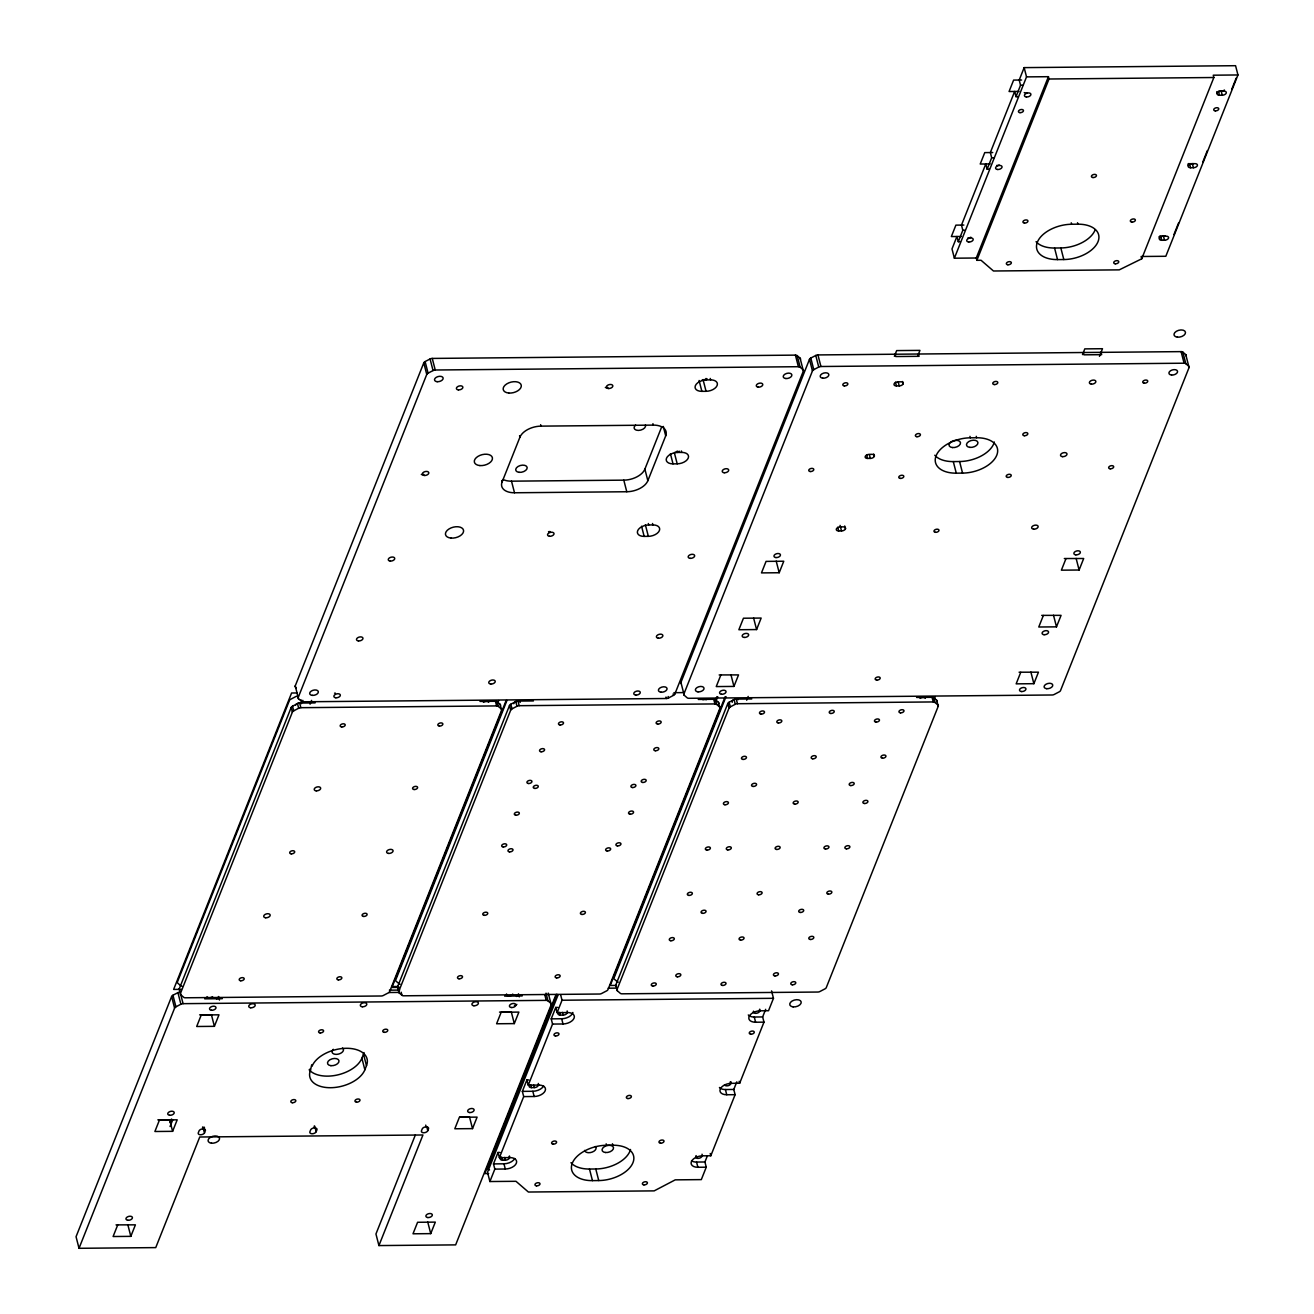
<?xml version="1.0" encoding="UTF-8"?>
<svg xmlns="http://www.w3.org/2000/svg" width="1314" height="1314" viewBox="0 0 1314 1314"><rect width="100%" height="100%" fill="white"/><g stroke="black" fill="none" stroke-linecap="round" stroke-linejoin="round"><path stroke-width="1.5" d="M180.1 992.086A2.94 1.708 -14.4 0 0 177.916 992.628L172.955 995.24A2.94 1.708 -14.4 0 0 171.625 996.521L76.048 1236.72L79.021 1248.3L155.742 1247.61L199.744 1137.004L422.944 1134.984L378.925 1245.573L455.646 1244.884L551.223 1004.684A2.94 1.708 -14.4 0 0 550.927 1003.42L548.004 1000.89A2.94 1.708 -14.4 0 0 546.23 1000.365L183.073 1003.666A2.94 1.708 -14.4 0 0 180.889 1004.225L175.928 1006.82A2.94 1.708 -14.4 0 0 174.598 1008.117L79.021 1248.3M295.239 685.892L423.781 362.861A2.94 1.708 -14.4 0 1 425.112 361.58L430.072 358.968A2.94 1.708 -14.4 0 1 432.257 358.426L795.413 355.125A2.94 1.708 -14.4 0 1 797.171 355.634L800.095 358.164L803.38 371.024L674.838 694.055A2.94 1.708 -14.4 0 1 673.507 695.352L668.547 697.948A2.94 1.708 -14.4 0 1 666.362 698.506L303.206 701.791A2.94 1.708 -14.4 0 1 301.448 701.282L298.508 698.752L295.239 685.892A2.94 1.708 -14.4 0 0 295.535 687.173L296.274 687.797M179.542 990.099A2.94 1.708 -14.4 0 1 179.246 988.834L291.182 707.49A2.94 1.708 -14.4 0 1 292.513 706.209L297.49 703.598A2.94 1.708 -14.4 0 1 299.674 703.056L315.13 702.908M292.381 712.122L180.429 993.466A2.94 1.708 -14.4 0 0 180.741 994.731L183.664 997.26A2.94 1.708 -14.4 0 0 185.422 997.786L381.191 995.996A2.94 1.708 -14.4 0 0 383.376 995.454L388.336 992.858A2.94 1.708 -14.4 0 0 389.667 991.561L501.619 710.233A2.94 1.708 -14.4 0 0 501.307 708.952L498.384 706.423A2.94 1.708 -14.4 0 0 496.626 705.914L300.857 707.688A2.94 1.708 -14.4 0 0 298.672 708.246L293.712 710.841A2.94 1.708 -14.4 0 0 292.381 712.122L291.182 707.49M803.38 371.024A2.94 1.708 -14.4 0 0 803.068 369.76L800.144 367.23A2.94 1.708 -14.4 0 0 798.386 366.705L435.23 370.006A2.94 1.708 -14.4 0 0 433.045 370.564L428.085 373.16A2.94 1.708 -14.4 0 0 426.754 374.441L298.212 697.488A2.94 1.708 -14.4 0 0 298.508 698.752M310.071 704.189L311.582 700.395M117.685 1225.009L113.103 1236.523L130.825 1236.359L135.408 1224.845L116.043 1224.878M170.163 1122.468L171.526 1119.002M170.064 1126.525L172.824 1119.594M172.61 1131.338L177.193 1119.824L159.47 1119.988L154.888 1131.502L172.61 1131.338L169.637 1119.758L157.828 1119.856M214.396 1026.333L218.978 1014.819L201.272 1014.983L196.689 1026.497L214.396 1026.333L211.423 1014.736L199.613 1014.851M205.312 1130.894A3.318 1.922 -14.4 0 0 202.98 1128.874A3.318 1.922 -14.4 0 0 199.038 1130.943L198.315 1132.767A3.318 1.922 -14.4 0 0 200.648 1134.77A3.318 1.922 -14.4 0 0 204.59 1132.701L204.36 1127.182M663.291 426.426L665.705 435.837L647.851 480.71A17.657 10.282 -14.4 0 1 626.778 491.748L514.497 492.766A17.657 10.282 -14.4 0 1 502.079 482.041L519.933 437.168L519.556 435.722M364.027 1052.547A28.694 16.704 -14.4 0 1 363.502 1054.124L366.475 1065.72L364.865 1069.793A28.694 16.704 -14.4 0 1 330.619 1087.713A28.694 16.704 -14.4 0 1 310.465 1070.286L311.714 1064.767M314.572 1127.872A3.318 1.922 -14.4 0 0 310.63 1129.941L309.907 1131.748A3.318 1.922 -14.4 0 0 312.239 1133.752A3.318 1.922 -14.4 0 0 316.181 1131.699L316.904 1129.876A3.318 1.922 -14.4 0 0 314.572 1127.872L314.128 1126.131M497.168 704.386L498.679 700.592M309.135 1069.793A28.694 16.704 -14.4 0 0 337.156 1075.033A28.694 16.704 -14.4 0 0 361.892 1058.213L363.502 1054.124M506.12 700.526L391.933 987.455L399.604 987.389M506.958 700.461L395.76 979.899A2.94 1.708 -14.4 0 0 396.072 981.164L398.996 983.693A2.94 1.708 -14.4 0 0 400.097 984.17M397.846 988.128A2.94 1.708 -14.4 0 1 397.551 986.847L509.487 705.519A2.94 1.708 -14.4 0 1 510.817 704.222L515.794 701.627A2.94 1.708 -14.4 0 1 517.979 701.068L533.435 700.937M510.686 710.151L398.733 991.479A2.94 1.708 -14.4 0 0 399.045 992.76L401.969 995.289A2.94 1.708 -14.4 0 0 403.727 995.798L599.496 994.025A2.94 1.708 -14.4 0 0 601.681 993.466L606.641 990.871A2.94 1.708 -14.4 0 0 607.971 989.573L719.924 708.246A2.94 1.708 -14.4 0 0 719.612 706.965L716.688 704.435A2.94 1.708 -14.4 0 0 714.931 703.926L519.161 705.7A2.94 1.708 -14.4 0 0 516.977 706.259L512.017 708.854A2.94 1.708 -14.4 0 0 510.686 710.151L509.487 705.519M647.851 480.71L644.878 469.131L661.615 427.066M415.405 1134.836L375.952 1233.994L378.925 1245.573M426.179 1126.854A3.318 1.922 -14.4 0 0 422.221 1128.923L421.498 1130.73A3.318 1.922 -14.4 0 0 423.831 1132.75A3.318 1.922 -14.4 0 0 427.773 1130.681L428.495 1128.857A3.318 1.922 -14.4 0 0 426.179 1126.854L425.72 1125.112M430.729 1233.632L435.312 1222.119L417.589 1222.283L413.007 1233.797L430.729 1233.632L427.756 1222.053M472.514 1128.627L477.097 1117.114L459.391 1117.261L454.808 1128.775L472.514 1128.627L469.541 1117.031L459.703 1117.13M514.3 1023.606L518.882 1012.092L501.176 1012.256L496.593 1023.77L514.3 1023.606L511.327 1012.026L499.517 1012.125M556.019 994.55L484.767 1173.583L488.677 1173.55M556.84 994.238L487.642 1168.13A2.94 1.708 -14.4 0 0 489.498 1169.92M680.931 682.393L809.473 359.363A2.94 1.708 -14.4 0 1 810.804 358.065L815.764 355.47A2.94 1.708 -14.4 0 1 817.949 354.928L1181.105 351.626A2.94 1.708 -14.4 0 1 1182.863 352.136L1185.786 354.665L1189.071 367.526L1060.529 690.556A2.94 1.708 -14.4 0 1 1059.199 691.854L1054.239 694.449A2.94 1.708 -14.4 0 1 1052.054 694.991L688.897 698.292A2.94 1.708 -14.4 0 1 687.14 697.783L684.216 695.254L680.931 682.393A2.94 1.708 -14.4 0 0 681.227 683.674M558.154 994.731L487.51 1172.269L489.892 1181.532L515.975 1181.302L528.392 1192.028L654.175 1190.878L675.232 1179.857L701.315 1179.611L706.259 1167.193L704.928 1161.987L707.195 1156.271M489.892 1181.532L494.836 1169.115L493.489 1163.908L498.039 1152.477L499.993 1152.46M494.836 1169.115L505.299 1169.017A9.264 5.387 -14.4 0 0 516.353 1163.235A9.264 5.387 -14.4 0 0 509.832 1157.601L499.386 1157.7L523.695 1096.599L522.348 1091.376L526.898 1079.96L528.852 1079.944M523.695 1096.599L534.157 1096.5A9.264 5.387 -14.4 0 0 545.211 1090.702A9.264 5.387 -14.4 0 0 538.691 1085.068L528.244 1085.167L552.553 1024.066L551.207 1018.859L555.756 1007.427L557.711 1007.411M552.553 1024.066L563.016 1023.967A9.264 5.387 -14.4 0 0 574.07 1018.186A9.264 5.387 -14.4 0 0 567.549 1012.552L557.087 1012.651L562.031 1000.233L560.602 994.665M1189.071 367.526A2.94 1.708 -14.4 0 0 1188.759 366.245L1185.836 363.715A2.94 1.708 -14.4 0 0 1184.078 363.206L820.922 366.507A2.94 1.708 -14.4 0 0 818.737 367.049L813.777 369.661A2.94 1.708 -14.4 0 0 812.446 370.942L683.904 693.973A2.94 1.708 -14.4 0 0 684.216 695.254M720.828 675.067L716.245 686.581L733.951 686.417L738.534 674.903L719.169 674.936M715.44 700.461L716.951 696.666M716.229 700.51L717.74 696.699M725.18 696.634L610.238 985.467L616.003 985.418M726.018 696.584L614.065 977.912A2.94 1.708 -14.4 0 0 614.377 979.193L617.301 981.706A2.94 1.708 -14.4 0 0 618.286 982.149M756.585 629.57L761.151 618.056L743.445 618.221L738.862 629.735L756.585 629.57L753.595 617.991M779.202 572.74L783.768 561.226L766.062 561.39L761.479 572.904L779.202 572.74L776.213 561.144M616.151 986.141A2.94 1.708 -14.4 0 1 615.855 984.859L727.792 703.532A2.94 1.708 -14.4 0 1 729.122 702.234L734.099 699.639A2.94 1.708 -14.4 0 1 736.267 699.097L751.739 698.949M728.991 708.164L617.038 989.491A2.94 1.708 -14.4 0 0 617.35 990.772L620.274 993.302A2.94 1.708 -14.4 0 0 622.031 993.811L817.801 992.037A2.94 1.708 -14.4 0 0 819.985 991.479L824.946 988.884A2.94 1.708 -14.4 0 0 826.276 987.602L938.229 706.259A2.94 1.708 -14.4 0 0 937.917 704.994L934.993 702.464A2.94 1.708 -14.4 0 0 933.236 701.939L737.466 703.729A2.94 1.708 -14.4 0 0 735.282 704.271L730.321 706.866A2.94 1.708 -14.4 0 0 728.991 708.164L727.792 703.532M746.681 700.231L748.192 696.42M894.374 356.308L896.657 350.592L919.948 350.378L917.665 356.094M976.269 258.004L954.375 258.201L1026.53 76.885L1048.424 76.688L976.269 258.004L976.877 260.32L981.049 260.271L993.466 270.996L1119.249 269.863L1141.718 258.809L1141.11 256.493L1165.814 256.279L1237.952 74.964L1235.571 65.7L1024.148 67.622L1019.204 80.039L1020.535 85.246L1016.001 96.678L1018.087 96.661M960.37 241.694L958.284 241.727L962.817 230.295L961.487 225.088L985.796 163.987L987.143 169.194L989.228 169.178M987.143 169.194L991.676 157.779L990.345 152.555L1014.654 91.454L1016.001 96.678M976.877 260.32L1049.015 79.004L1048.424 76.688M706.259 1167.193L697.898 1167.275A9.264 5.387 -14.4 0 1 691.378 1161.642A9.264 5.387 -14.4 0 1 702.432 1155.844L710.808 1155.778L735.117 1094.677L733.787 1089.454L736.809 1081.849M735.117 1094.677L726.757 1094.743A9.264 5.387 -14.4 0 1 720.236 1089.109A9.264 5.387 -14.4 0 1 731.29 1083.327L739.667 1083.245L763.976 1022.144L762.646 1016.937L765.668 1009.316M771.564 990.887L773.47 998.312L768.526 1010.729L760.149 1010.811A9.264 5.387 -14.4 0 0 749.095 1016.593A9.264 5.387 -14.4 0 0 755.616 1022.226L763.976 1022.144M933.778 700.428L935.289 696.617M1082.506 354.599L1084.789 348.883L1102.495 348.719L1099.457 356.34M1141.718 258.809L1213.857 77.51L1213.265 75.194L1237.952 74.964M1173.944 234.533L1178.494 223.117M1202.803 162.016L1207.352 150.584M1231.661 89.483L1236.211 78.068M1020.732 672.341L1016.149 683.855L1033.872 683.691L1038.454 672.177L1019.073 672.21M1043.349 615.494L1038.766 627.008L1056.489 626.844L1061.071 615.346L1041.706 615.379M1065.966 558.664L1061.384 570.177L1079.106 570.013L1083.689 558.499L1064.324 558.532M1049.015 79.004L1213.857 77.51M1021.586 80.023L1013.62 80.088L1009.07 91.52L1019.04 91.422M1020.535 85.246L1022.637 85.229M1219.458 95.232L1222.25 95.216A3.318 1.922 -14.4 0 0 1226.208 93.146A3.318 1.922 -14.4 0 0 1223.876 91.126L1218.423 91.175L1219.458 95.232A3.318 1.922 -14.4 0 1 1217.142 93.228L1216.748 91.701M992.727 152.539L984.761 152.605L980.211 164.036L990.181 163.938M991.676 157.779L993.778 157.762M1188.464 163.577A3.318 1.922 -14.4 0 0 1189.564 163.708L1195.017 163.659A3.318 1.922 -14.4 0 1 1197.35 165.663A3.318 1.922 -14.4 0 1 1193.391 167.732L1190.599 167.749A3.318 1.922 -14.4 0 1 1188.283 165.745L1187.889 164.217M963.868 225.055L955.902 225.137L951.352 236.553L961.322 236.471M1071.616 224.251L1077.891 224.185A28.694 16.704 -14.4 0 1 1098.044 241.612A28.694 16.704 -14.4 0 1 1063.814 259.548L1057.54 259.597A28.694 16.704 -14.4 0 1 1037.37 242.17A28.694 16.704 -14.4 0 1 1071.616 224.251L1071.239 222.805M962.817 230.295L964.919 230.278M1159.605 236.093A3.318 1.922 -14.4 0 0 1160.705 236.224L1166.159 236.175A3.318 1.922 -14.4 0 1 1168.491 238.179A3.318 1.922 -14.4 0 1 1164.533 240.248L1161.74 240.281A3.318 1.922 -14.4 0 1 1159.424 238.261L1159.03 236.75M1036.056 241.677A28.694 16.704 -14.4 0 0 1054.567 248.018L1060.841 247.952A28.694 16.704 -14.4 0 0 1095.071 230.032M702.3 379.73L703.089 379.713A9.264 5.387 -14.4 0 0 707.375 379.04M706.423 379.927L710.611 379.877A9.264 5.387 -14.4 0 1 717.116 385.511A9.264 5.387 -14.4 0 1 706.061 391.309L701.873 391.342A9.264 5.387 -14.4 0 1 695.352 385.708A9.264 5.387 -14.4 0 1 706.423 379.927L706.045 378.465M903.178 383.819A3.318 1.922 -14.4 0 0 900.846 381.816L898.053 381.832A3.318 1.922 -14.4 0 0 894.111 383.902A3.318 1.922 -14.4 0 0 896.427 385.922L899.219 385.889A3.318 1.922 -14.4 0 0 903.178 383.819L902.57 381.503M519.933 437.168A17.657 10.282 -14.4 0 1 541.007 426.13L653.288 425.112A17.657 10.282 -14.4 0 1 665.705 435.837M970.34 437.808L976.614 437.759A28.694 16.704 -14.4 0 1 996.784 455.186A28.694 16.704 -14.4 0 1 962.554 473.106L956.28 473.171A28.694 16.704 -14.4 0 1 936.11 455.744A28.694 16.704 -14.4 0 1 970.34 437.808L969.962 436.363M677.564 452.443L681.752 452.41A9.264 5.387 -14.4 0 1 688.257 458.044A9.264 5.387 -14.4 0 1 677.203 463.826L673.014 463.858A9.264 5.387 -14.4 0 1 666.494 458.241A9.264 5.387 -14.4 0 1 677.564 452.443L677.186 450.998M874.319 456.352A3.318 1.922 -14.4 0 0 871.987 454.332L869.195 454.365A3.318 1.922 -14.4 0 0 865.253 456.434A3.318 1.922 -14.4 0 0 867.569 458.438L870.361 458.422A3.318 1.922 -14.4 0 0 874.319 456.352L873.711 454.036M934.78 455.235A28.694 16.704 -14.4 0 0 953.291 461.592L959.581 461.526A28.694 16.704 -14.4 0 0 994.337 442.013M503.065 479.495A17.657 10.282 -14.4 0 0 511.507 481.17L623.805 480.152A17.657 10.282 -14.4 0 0 644.878 469.131M648.705 524.959L652.894 524.927A9.264 5.387 -14.4 0 1 659.398 530.56A9.264 5.387 -14.4 0 1 648.344 536.342L644.156 536.391A9.264 5.387 -14.4 0 1 637.651 530.757A9.264 5.387 -14.4 0 1 648.705 524.959L648.328 523.514M845.46 528.869A3.318 1.922 -14.4 0 0 843.128 526.865L840.336 526.881A3.318 1.922 -14.4 0 0 836.394 528.951A3.318 1.922 -14.4 0 0 838.71 530.955L841.502 530.938A3.318 1.922 -14.4 0 0 845.46 528.869L844.705 525.978M297.342 692.954L291.593 693.004L173.629 989.426L181.299 989.36M674.098 692.692L684.282 692.593M479.971 701.413L495.427 701.282A2.94 1.708 -14.4 0 1 497.201 701.791L500.125 704.32L501.619 710.233M698.276 699.442L713.732 699.294A2.94 1.708 -14.4 0 1 715.506 699.804L718.429 702.333L719.924 708.246M916.581 697.455L932.037 697.307A2.94 1.708 -14.4 0 1 933.811 697.833L936.734 700.346L938.229 706.259M391.851 986.551L397.994 986.486M389.387 990.181L399.637 990.083M608.168 988.194L616.874 988.112M388.944 992.513L399.193 992.415M204.721 998.837L222.296 998.673M504.625 996.111L522.2 995.946M562.031 1000.233L773.47 998.312M558.532 1012.355A3.318 1.922 -14.4 0 0 560.339 1015.114L563.131 1015.098A3.318 1.922 -14.4 0 0 567.188 1012.47M551.207 1018.859L561.669 1018.761A9.264 5.387 -14.4 0 0 572.904 1012.453M748.29 1014.966A9.264 5.387 -14.4 0 0 754.269 1017.02L762.646 1016.937M529.887 1084.691A3.318 1.922 -14.4 0 0 531.48 1087.631L534.272 1087.614A3.318 1.922 -14.4 0 0 538.297 1084.789M522.348 1091.376L532.811 1091.277A9.264 5.387 -14.4 0 0 543.635 1086.005M719.431 1087.483A9.264 5.387 -14.4 0 0 725.41 1089.536L733.787 1089.454M606.526 1145.266L612.8 1145.217A28.694 16.704 -14.4 0 1 632.97 1162.644A28.694 16.704 -14.4 0 1 598.741 1180.563L592.466 1180.629A28.694 16.704 -14.4 0 1 572.296 1163.186A28.694 16.704 -14.4 0 1 606.526 1145.266L606.148 1143.821M501.258 1157.026A3.318 1.922 -14.4 0 0 500.289 1159.112A3.318 1.922 -14.4 0 0 502.621 1160.163L505.414 1160.131A3.318 1.922 -14.4 0 0 508.6 1159.047A3.318 1.922 -14.4 0 0 509.306 1156.961M493.489 1163.908L503.952 1163.81A9.264 5.387 -14.4 0 0 514.776 1158.521M691.525 1160.837A9.264 5.387 -14.4 0 0 696.551 1162.052L704.928 1161.987M570.966 1162.693A28.694 16.704 -14.4 0 0 589.477 1169.033L595.768 1168.984A28.694 16.704 -14.4 0 0 630.523 1149.471M1222.25 95.216L1221.215 91.159A3.318 1.922 -14.4 0 0 1224.434 90.025M1193.391 167.732L1192.356 163.675A3.318 1.922 -14.4 0 0 1193.243 163.593M1189.564 163.708L1190.599 167.749M1164.533 240.248L1163.498 236.192A3.318 1.922 -14.4 0 0 1165.337 235.847M1160.705 236.224L1161.74 240.281M1182.863 352.136L1185.836 363.715M1181.105 351.626L1184.078 363.206M1077.513 222.739L1077.891 224.185M1101.05 352.349L1101.658 354.665L1083.935 354.829L1083.344 352.513M1024.148 67.622L1026.53 76.885M1060.841 247.952L1063.814 259.548M1054.567 248.018L1057.54 259.597M1076.133 558.417L1079.106 570.013M958.284 241.727L956.937 236.504L951.993 248.921L954.375 258.201M1053.516 615.264L1056.489 626.844M976.253 436.314L976.614 437.759M1030.899 672.111L1033.872 683.691M959.581 461.526L962.554 473.106M953.291 461.592L956.28 473.171M918.502 354.008L919.094 356.324L895.803 356.537L895.212 354.222M898.267 382.177L899.219 385.889M895.475 382.21L896.427 385.922M933.811 697.833L934.993 702.464M932.037 697.307L933.236 701.939M869.408 454.71L870.361 458.422M866.616 454.726L867.569 458.438M817.949 354.928L820.922 366.507M815.764 355.47L818.737 367.049M810.804 358.065L813.777 369.661M809.473 359.363L812.446 370.942M797.171 355.634L800.144 367.23M840.073 525.37L841.502 530.938M795.413 355.125L798.386 366.705M837.757 527.259L838.71 530.955M710.233 378.432L710.611 379.877M703.089 379.713L706.061 391.309M699.081 380.485L701.873 391.342M681.375 450.965L681.752 452.41M674.411 452.969L677.203 463.826M730.978 674.821L733.951 686.417M736.267 699.097L737.466 703.729M734.099 699.639L735.282 704.271M670.419 453.724L673.014 463.858M729.122 702.234L730.321 706.866M652.927 423.666L653.288 425.112M715.506 699.804L716.688 704.435M713.732 699.294L714.931 703.926M652.516 523.481L652.894 524.927M645.371 524.762L648.344 536.342M641.561 526.257L644.156 536.391M623.805 480.152L626.778 491.748M759.738 1009.168L760.149 1010.811M674.46 692.609L674.838 694.055M673.129 693.907L673.507 695.352M754.269 1017.02L755.616 1022.226M668.169 696.502L668.547 697.948M665.984 697.044L666.362 698.506M739.158 1081.291L739.667 1083.245M730.88 1081.701L731.29 1083.327M725.41 1089.536L726.757 1094.743M540.629 424.685L541.007 426.13M710.217 1153.495L710.808 1155.778M702.021 1154.218L702.432 1155.844M696.551 1162.052L697.898 1167.275M511.507 481.17L514.497 492.766M501.702 480.596L502.079 482.041M615.855 984.859L617.35 990.772M432.257 358.426L435.23 370.006M430.072 358.968L433.045 370.564M517.979 701.068L519.161 705.7M515.794 701.627L516.977 706.259M425.112 361.58L428.085 373.16M423.781 362.861L426.754 374.441M510.817 704.222L512.017 708.854M612.439 1143.755L612.8 1145.217M497.201 701.791L498.384 706.423M495.427 701.282L496.626 705.914M567.139 1010.926L567.549 1012.552M562.441 1012.388L563.131 1015.098M561.669 1018.761L563.016 1023.967M559.649 1012.404L560.339 1015.114M555.756 1007.427L557.087 1012.651M595.768 1168.984L598.741 1180.563M548.25 993.105L551.223 1004.684M546.016 993.154L548.004 1000.89M544.752 994.583L546.23 1000.365M589.477 1169.033L592.466 1180.629M519.276 996.883L518.488 993.844A9.264 5.387 -14.4 0 1 516.468 996.472M538.28 1083.442L538.691 1085.068M533.583 1084.904L534.272 1087.614M532.811 1091.277L534.157 1096.5M530.79 1084.937L531.48 1087.631M526.898 1079.96L528.244 1085.167M509.421 1155.975L509.832 1157.601M509.109 1157.059L509.372 1158.061M504.724 1157.437L505.414 1160.131M503.952 1163.81L505.299 1169.017M501.932 1157.453L502.621 1160.163M498.039 1152.477L499.386 1157.7M401.164 992.185L401.969 995.289M397.551 986.847L399.045 992.76M426.82 1126.969L427.773 1130.681M302.828 700.346L303.206 701.791M301.07 699.836L301.448 701.282M299.674 703.056L300.857 707.688M297.49 703.598L298.672 708.246M292.513 706.209L293.712 710.841M361.892 1058.213L364.865 1069.793M310.088 1068.84L310.465 1070.286M314.752 1126.131L316.181 1131.699M219.471 1000.036L218.6 996.538A9.264 5.387 -14.4 0 1 216.564 999.198M179.246 988.834L183.073 1003.666M177.916 992.628L180.889 1004.225M172.955 995.24L175.928 1006.82M171.625 996.521L174.598 1008.117M203.161 1127.149L204.59 1132.701M202.537 1127.149L202.98 1128.874M127.852 1224.779L130.825 1236.359M516.878 1004.405A9.264 5.387 -14.4 0 1 514.398 1005.604M312.075 1066.212A28.694 16.704 -14.4 0 1 346.321 1048.293A28.694 16.704 -14.4 0 1 366.475 1065.72M936.734 700.346A2.94 1.708 -14.4 0 1 937.03 701.627M718.429 702.333A2.94 1.708 -14.4 0 1 718.725 703.614M500.125 704.32A2.94 1.708 -14.4 0 1 500.42 705.602M1185.786 354.665A2.94 1.708 -14.4 0 1 1186.099 355.93M800.095 358.164A2.94 1.708 -14.4 0 1 800.407 359.445M679.404 451.26A9.264 5.387 -14.4 0 1 675.018 452.213M550.008 531.513A3.318 1.922 -14.4 0 1 548.513 531.661M607.774 387.466A9.264 5.387 -14.4 0 1 605.343 387.548M423.749 474.42A9.264 5.387 -14.4 0 1 421.334 474.518M335.399 693.151A3.318 1.922 -14.4 0 1 334.561 693.135M342.494 1047.981A5.88 3.433 -14.4 0 1 341.459 1052.81A5.88 3.433 -14.4 0 1 333.707 1053.91A5.88 3.433 -14.4 0 1 333.28 1049.295M595.308 1146.498A5.88 3.433 -14.4 0 1 592.154 1152.115A5.88 3.433 -14.4 0 1 584.615 1150.407M645.42 425.013A5.88 3.433 -14.4 0 1 638.39 430.417A5.88 3.433 -14.4 0 1 635.631 425.095M212.572 996.653A3.318 1.922 -14.4 0 1 209.353 997.786A3.318 1.922 -14.4 0 1 207.004 996.702M181.923 986.157A2.94 1.708 -14.4 0 1 180.691 985.681L177.768 983.151A2.94 1.708 -14.4 0 1 177.456 981.87L289.409 700.543A2.94 1.708 -14.4 0 1 290.739 699.245L295.699 696.65A2.94 1.708 -14.4 0 1 297.884 696.108M512.756 994.074A3.318 1.922 -14.4 0 1 508.748 995.963A3.318 1.922 -14.4 0 1 506.563 993.959M920.046 698.375A3.318 1.922 -14.4 0 1 925.302 698.325M732.243 702.3A3.318 1.922 -14.4 0 1 733.951 699.59A3.318 1.922 -14.4 0 1 738.107 699.705M513.758 703.729A3.318 1.922 -14.4 0 1 516.763 701.233A3.318 1.922 -14.4 0 1 520.213 702.366M702.875 699.754A3.318 1.922 -14.4 0 1 706.324 699.721M295.65 704.977A3.318 1.922 -14.4 0 1 298.393 703.22A3.318 1.922 -14.4 0 1 301.497 703.663M483.437 702.333A3.318 1.922 -14.4 0 1 488.693 702.284M1159.424 238.261A3.318 1.922 -14.4 0 1 1163.366 236.192M1188.283 165.745A3.318 1.922 -14.4 0 1 1192.225 163.675M1217.142 93.228A3.318 1.922 -14.4 0 1 1221.084 91.159M1027.351 92.686A3.318 1.922 -14.4 0 1 1024.247 92.604M999.133 164.973A3.318 1.922 -14.4 0 1 996.685 165.449M970.849 237.193A3.318 1.922 -14.4 0 1 967.827 237.965M759.344 1009.842A3.318 1.922 -14.4 0 1 756.848 1013.209A3.318 1.922 -14.4 0 1 753.497 1011.139M730.075 1082.095A3.318 1.922 -14.4 0 1 729.188 1085.315A3.318 1.922 -14.4 0 1 724.523 1084.789M702.07 1155.762A3.318 1.922 -14.4 0 1 698.917 1158.291A3.318 1.922 -14.4 0 1 695.582 1156.928M695.779 1156.189A3.318 1.922 -14.4 0 1 696.206 1155.614M427.838 1217.552A3.318 1.922 -14.4 0 0 432.322 1214.76A3.318 1.922 -14.4 0 0 427.149 1214.3A3.318 1.922 -14.4 0 0 427.838 1217.552M469.624 1112.547A3.318 1.922 -14.4 0 0 474.108 1109.739A3.318 1.922 -14.4 0 0 468.934 1109.279A3.318 1.922 -14.4 0 0 469.624 1112.547M511.425 1007.526A3.318 1.922 -14.4 0 0 515.893 1004.734A3.318 1.922 -14.4 0 0 510.719 1004.257A3.318 1.922 -14.4 0 0 511.425 1007.526M211.505 1010.252A3.318 1.922 -14.4 0 0 215.989 1007.46A3.318 1.922 -14.4 0 0 210.815 1006.984A3.318 1.922 -14.4 0 0 211.505 1010.252M169.72 1115.274A3.318 1.922 -14.4 0 0 174.204 1112.465A3.318 1.922 -14.4 0 0 169.03 1112.005A3.318 1.922 -14.4 0 0 169.72 1115.274M127.934 1220.279A3.318 1.922 -14.4 0 0 132.418 1217.487A3.318 1.922 -14.4 0 0 127.244 1217.01A3.318 1.922 -14.4 0 0 127.934 1220.279M473.911 1005.752A3.318 1.922 -14.4 0 0 478.378 1002.943A3.318 1.922 -14.4 0 0 473.204 1002.483A3.318 1.922 -14.4 0 0 473.911 1005.752M362.319 1006.77A3.318 1.922 -14.4 0 0 366.787 1003.962A3.318 1.922 -14.4 0 0 361.613 1003.502A3.318 1.922 -14.4 0 0 362.319 1006.77M250.728 1007.772A3.318 1.922 -14.4 0 0 255.195 1004.98A3.318 1.922 -14.4 0 0 250.021 1004.504A3.318 1.922 -14.4 0 0 250.728 1007.772M292.332 1102.725A2.579 1.495 -14.4 0 0 295.814 1100.557A2.579 1.495 -14.4 0 0 291.79 1100.196A2.579 1.495 -14.4 0 0 292.332 1102.725M356.488 1102.15A2.579 1.495 -14.4 0 0 359.987 1099.966A2.579 1.495 -14.4 0 0 355.963 1099.604A2.579 1.495 -14.4 0 0 356.488 1102.15M384.279 1032.344A2.579 1.495 -14.4 0 0 387.761 1030.16A2.579 1.495 -14.4 0 0 383.737 1029.798A2.579 1.495 -14.4 0 0 384.279 1032.344M320.107 1032.919A2.579 1.495 -14.4 0 0 323.589 1030.751A2.579 1.495 -14.4 0 0 319.565 1030.39A2.579 1.495 -14.4 0 0 320.107 1032.919M875.978 722.092A2.579 1.495 -14.4 0 0 879.46 719.924A2.579 1.495 -14.4 0 0 875.436 719.563A2.579 1.495 -14.4 0 0 875.978 722.092M778.331 722.979A2.579 1.495 -14.4 0 0 781.814 720.811A2.579 1.495 -14.4 0 0 777.789 720.45A2.579 1.495 -14.4 0 0 778.331 722.979M850.716 785.558A2.579 1.495 -14.4 0 0 854.199 783.374A2.579 1.495 -14.4 0 0 850.191 783.013A2.579 1.495 -14.4 0 0 850.716 785.558M753.086 786.445A2.579 1.495 -14.4 0 0 756.568 784.261A2.579 1.495 -14.4 0 0 752.544 783.9A2.579 1.495 -14.4 0 0 753.086 786.445M825.471 849.008A2.579 1.495 -14.4 0 0 828.953 846.824A2.579 1.495 -14.4 0 0 824.929 846.462A2.579 1.495 -14.4 0 0 825.471 849.008M727.825 849.895A2.579 1.495 -14.4 0 0 731.307 847.711A2.579 1.495 -14.4 0 0 727.283 847.349A2.579 1.495 -14.4 0 0 727.825 849.895M800.226 912.458A2.579 1.495 -14.4 0 0 803.708 910.29A2.579 1.495 -14.4 0 0 799.684 909.929A2.579 1.495 -14.4 0 0 800.226 912.458M702.579 913.345A2.579 1.495 -14.4 0 0 706.061 911.177A2.579 1.495 -14.4 0 0 702.037 910.816A2.579 1.495 -14.4 0 0 702.579 913.345M774.964 975.924A2.579 1.495 -14.4 0 0 778.446 973.74A2.579 1.495 -14.4 0 0 774.422 973.378A2.579 1.495 -14.4 0 0 774.964 975.924M677.318 976.811A2.579 1.495 -14.4 0 0 680.816 974.627A2.579 1.495 -14.4 0 0 676.792 974.265A2.579 1.495 -14.4 0 0 677.318 976.811M776.656 849.452A2.579 1.495 -14.4 0 0 780.138 847.267A2.579 1.495 -14.4 0 0 776.114 846.906A2.579 1.495 -14.4 0 0 776.656 849.452M706.899 850.092A2.579 1.495 -14.4 0 0 710.381 847.908A2.579 1.495 -14.4 0 0 706.357 847.546A2.579 1.495 -14.4 0 0 706.899 850.092M846.397 848.811A2.579 1.495 -14.4 0 0 849.879 846.643A2.579 1.495 -14.4 0 0 845.855 846.282A2.579 1.495 -14.4 0 0 846.397 848.811M828.362 894.144A2.579 1.495 -14.4 0 0 831.844 891.976A2.579 1.495 -14.4 0 0 827.82 891.598A2.579 1.495 -14.4 0 0 828.362 894.144M688.865 895.409A2.579 1.495 -14.4 0 0 692.347 893.241A2.579 1.495 -14.4 0 0 688.322 892.879A2.579 1.495 -14.4 0 0 688.865 895.409M758.621 894.785A2.579 1.495 -14.4 0 0 762.104 892.6A2.579 1.495 -14.4 0 0 758.079 892.239A2.579 1.495 -14.4 0 0 758.621 894.785M740.57 940.101A2.579 1.495 -14.4 0 0 744.053 937.933A2.579 1.495 -14.4 0 0 740.045 937.572A2.579 1.495 -14.4 0 0 740.57 940.101M670.83 940.742A2.579 1.495 -14.4 0 0 674.312 938.557A2.579 1.495 -14.4 0 0 670.288 938.196A2.579 1.495 -14.4 0 0 670.83 940.742M810.327 939.477A2.579 1.495 -14.4 0 0 813.809 937.293A2.579 1.495 -14.4 0 0 809.785 936.931A2.579 1.495 -14.4 0 0 810.327 939.477M792.293 984.794A2.579 1.495 -14.4 0 0 795.775 982.626A2.579 1.495 -14.4 0 0 791.751 982.264A2.579 1.495 -14.4 0 0 792.293 984.794M652.795 986.058A2.579 1.495 -14.4 0 0 656.277 983.89A2.579 1.495 -14.4 0 0 652.253 983.529A2.579 1.495 -14.4 0 0 652.795 986.058M722.536 985.434A2.579 1.495 -14.4 0 0 726.018 983.25A2.579 1.495 -14.4 0 0 721.994 982.888A2.579 1.495 -14.4 0 0 722.536 985.434M830.76 713.469A2.579 1.495 -14.4 0 0 834.242 711.301A2.579 1.495 -14.4 0 0 830.218 710.94A2.579 1.495 -14.4 0 0 830.76 713.469M761.02 714.11A2.579 1.495 -14.4 0 0 764.502 711.925A2.579 1.495 -14.4 0 0 760.478 711.564A2.579 1.495 -14.4 0 0 761.02 714.11M900.501 712.845A2.579 1.495 -14.4 0 0 903.983 710.66A2.579 1.495 -14.4 0 0 899.959 710.299A2.579 1.495 -14.4 0 0 900.501 712.845M882.466 758.162A2.579 1.495 -14.4 0 0 885.948 755.993A2.579 1.495 -14.4 0 0 881.924 755.632A2.579 1.495 -14.4 0 0 882.466 758.162M742.985 759.426A2.579 1.495 -14.4 0 0 746.467 757.258A2.579 1.495 -14.4 0 0 742.443 756.897A2.579 1.495 -14.4 0 0 742.985 759.426M812.725 758.802A2.579 1.495 -14.4 0 0 816.208 756.618A2.579 1.495 -14.4 0 0 812.183 756.256A2.579 1.495 -14.4 0 0 812.725 758.802M794.691 804.119A2.579 1.495 -14.4 0 0 798.173 801.951A2.579 1.495 -14.4 0 0 794.149 801.589A2.579 1.495 -14.4 0 0 794.691 804.119M724.934 804.759A2.579 1.495 -14.4 0 0 728.432 802.575A2.579 1.495 -14.4 0 0 724.408 802.213A2.579 1.495 -14.4 0 0 724.934 804.759M864.431 803.495A2.579 1.495 -14.4 0 0 867.913 801.31A2.579 1.495 -14.4 0 0 863.889 800.949A2.579 1.495 -14.4 0 0 864.431 803.495M655.341 750.737A2.579 1.495 -14.4 0 0 658.823 748.553A2.579 1.495 -14.4 0 0 654.799 748.192A2.579 1.495 -14.4 0 0 655.341 750.737M541.089 751.772A2.579 1.495 -14.4 0 0 544.571 749.588A2.579 1.495 -14.4 0 0 540.547 749.226A2.579 1.495 -14.4 0 0 541.089 751.772M642.71 782.454A2.579 1.495 -14.4 0 0 646.192 780.286A2.579 1.495 -14.4 0 0 642.168 779.925A2.579 1.495 -14.4 0 0 642.71 782.454M528.458 783.505A2.579 1.495 -14.4 0 0 531.94 781.321A2.579 1.495 -14.4 0 0 527.932 780.959A2.579 1.495 -14.4 0 0 528.458 783.505M630.079 814.187A2.579 1.495 -14.4 0 0 633.562 812.019A2.579 1.495 -14.4 0 0 629.537 811.641A2.579 1.495 -14.4 0 0 630.079 814.187M515.844 815.222A2.579 1.495 -14.4 0 0 519.326 813.054A2.579 1.495 -14.4 0 0 515.302 812.693A2.579 1.495 -14.4 0 0 515.844 815.222M617.465 845.92A2.579 1.495 -14.4 0 0 620.947 843.736A2.579 1.495 -14.4 0 0 616.923 843.374A2.579 1.495 -14.4 0 0 617.465 845.92M503.213 846.955A2.579 1.495 -14.4 0 0 506.695 844.771A2.579 1.495 -14.4 0 0 502.671 844.409A2.579 1.495 -14.4 0 0 503.213 846.955M607.167 850.996A2.579 1.495 -14.4 0 0 610.649 848.811A2.579 1.495 -14.4 0 0 606.625 848.45A2.579 1.495 -14.4 0 0 607.167 850.996M509.52 851.883A2.579 1.495 -14.4 0 0 513.002 849.698A2.579 1.495 -14.4 0 0 508.978 849.337A2.579 1.495 -14.4 0 0 509.52 851.883M581.921 914.445A2.579 1.495 -14.4 0 0 585.403 912.277A2.579 1.495 -14.4 0 0 581.379 911.916A2.579 1.495 -14.4 0 0 581.921 914.445M484.275 915.332A2.579 1.495 -14.4 0 0 487.757 913.164A2.579 1.495 -14.4 0 0 483.733 912.803A2.579 1.495 -14.4 0 0 484.275 915.332M556.66 977.912A2.579 1.495 -14.4 0 0 560.142 975.727A2.579 1.495 -14.4 0 0 556.134 975.366A2.579 1.495 -14.4 0 0 556.66 977.912M459.029 978.799A2.579 1.495 -14.4 0 0 462.512 976.614A2.579 1.495 -14.4 0 0 458.487 976.253A2.579 1.495 -14.4 0 0 459.029 978.799M657.673 724.08A2.579 1.495 -14.4 0 0 661.156 721.895A2.579 1.495 -14.4 0 0 657.131 721.534A2.579 1.495 -14.4 0 0 657.673 724.08M560.027 724.967A2.579 1.495 -14.4 0 0 563.509 722.782A2.579 1.495 -14.4 0 0 559.485 722.421A2.579 1.495 -14.4 0 0 560.027 724.967M632.412 787.529A2.579 1.495 -14.4 0 0 635.91 785.361A2.579 1.495 -14.4 0 0 631.886 785A2.579 1.495 -14.4 0 0 632.412 787.529M534.782 788.416A2.579 1.495 -14.4 0 0 538.264 786.248A2.579 1.495 -14.4 0 0 534.24 785.887A2.579 1.495 -14.4 0 0 534.782 788.416M265.691 917.763A3.318 1.922 -14.4 0 0 270.175 914.971A3.318 1.922 -14.4 0 0 265.001 914.495A3.318 1.922 -14.4 0 0 265.691 917.763M316.198 790.847A3.318 1.922 -14.4 0 0 320.665 788.055A3.318 1.922 -14.4 0 0 315.491 787.595A3.318 1.922 -14.4 0 0 316.198 790.847M388.583 853.427A3.318 1.922 -14.4 0 0 393.067 850.618A3.318 1.922 -14.4 0 0 387.893 850.158A3.318 1.922 -14.4 0 0 388.583 853.427M439.369 726.067A2.579 1.495 -14.4 0 0 442.851 723.883A2.579 1.495 -14.4 0 0 438.827 723.521A2.579 1.495 -14.4 0 0 439.369 726.067M414.107 789.517A2.579 1.495 -14.4 0 0 417.606 787.349A2.579 1.495 -14.4 0 0 413.582 786.971A2.579 1.495 -14.4 0 0 414.107 789.517M363.617 916.433A2.579 1.495 -14.4 0 0 367.099 914.248A2.579 1.495 -14.4 0 0 363.075 913.887A2.579 1.495 -14.4 0 0 363.617 916.433M338.355 979.883A2.579 1.495 -14.4 0 0 341.837 977.715A2.579 1.495 -14.4 0 0 337.829 977.353A2.579 1.495 -14.4 0 0 338.355 979.883M240.725 980.77A2.579 1.495 -14.4 0 0 244.207 978.601A2.579 1.495 -14.4 0 0 240.183 978.24A2.579 1.495 -14.4 0 0 240.725 980.77M291.215 853.854A2.579 1.495 -14.4 0 0 294.697 851.686A2.579 1.495 -14.4 0 0 290.673 851.324A2.579 1.495 -14.4 0 0 291.215 853.854M341.722 726.954A2.579 1.495 -14.4 0 0 345.204 724.77A2.579 1.495 -14.4 0 0 341.18 724.408A2.579 1.495 -14.4 0 0 341.722 726.954M916.926 436.708A2.579 1.495 -14.4 0 0 920.408 434.523A2.579 1.495 -14.4 0 0 916.384 434.162A2.579 1.495 -14.4 0 0 916.926 436.708M900.32 478.411A2.579 1.495 -14.4 0 0 903.802 476.226A2.579 1.495 -14.4 0 0 899.778 475.865A2.579 1.495 -14.4 0 0 900.32 478.411M1007.739 477.425A2.579 1.495 -14.4 0 0 1011.222 475.257A2.579 1.495 -14.4 0 0 1007.197 474.88A2.579 1.495 -14.4 0 0 1007.739 477.425M1024.329 435.722A2.579 1.495 -14.4 0 0 1027.811 433.554A2.579 1.495 -14.4 0 0 1023.787 433.193A2.579 1.495 -14.4 0 0 1024.329 435.722M1091.376 384.131A3.318 1.922 -14.4 0 0 1095.843 381.323A3.318 1.922 -14.4 0 0 1090.669 380.863A3.318 1.922 -14.4 0 0 1091.376 384.131M1062.517 456.648A3.318 1.922 -14.4 0 0 1066.984 453.856A3.318 1.922 -14.4 0 0 1061.811 453.379A3.318 1.922 -14.4 0 0 1062.517 456.648M1033.658 529.164A3.318 1.922 -14.4 0 0 1038.126 526.372A3.318 1.922 -14.4 0 0 1032.952 525.896A3.318 1.922 -14.4 0 0 1033.658 529.164M1075.854 554.853A3.318 1.922 -14.4 0 0 1080.338 552.044A3.318 1.922 -14.4 0 0 1075.164 551.584A3.318 1.922 -14.4 0 0 1075.854 554.853M1021.454 691.542A3.318 1.922 -14.4 0 0 1025.938 688.75A3.318 1.922 -14.4 0 0 1020.764 688.29A3.318 1.922 -14.4 0 0 1021.454 691.542M1044.072 634.711A3.318 1.922 -14.4 0 0 1048.556 631.903A3.318 1.922 -14.4 0 0 1043.382 631.443A3.318 1.922 -14.4 0 0 1044.072 634.711M744.167 637.438A3.318 1.922 -14.4 0 0 748.652 634.629A3.318 1.922 -14.4 0 0 743.478 634.169A3.318 1.922 -14.4 0 0 744.167 637.438M721.55 694.268A3.318 1.922 -14.4 0 0 726.034 691.476A3.318 1.922 -14.4 0 0 720.86 691A3.318 1.922 -14.4 0 0 721.55 694.268M775.95 557.563A3.318 1.922 -14.4 0 0 780.434 554.771A3.318 1.922 -14.4 0 0 775.26 554.294A3.318 1.922 -14.4 0 0 775.95 557.563M844.36 385.922A2.579 1.495 -14.4 0 0 847.842 383.737A2.579 1.495 -14.4 0 0 843.818 383.376A2.579 1.495 -14.4 0 0 844.36 385.922M876.701 680.094A2.579 1.495 -14.4 0 0 880.183 677.909A2.579 1.495 -14.4 0 0 876.175 677.548A2.579 1.495 -14.4 0 0 876.701 680.094M1144.264 383.195A2.579 1.495 -14.4 0 0 1147.746 381.027A2.579 1.495 -14.4 0 0 1143.722 380.649A2.579 1.495 -14.4 0 0 1144.264 383.195M810.295 471.529A2.579 1.495 -14.4 0 0 813.777 469.344A2.579 1.495 -14.4 0 0 809.753 468.983A2.579 1.495 -14.4 0 0 810.295 471.529M994.304 384.559A2.579 1.495 -14.4 0 0 997.786 382.39A2.579 1.495 -14.4 0 0 993.762 382.013A2.579 1.495 -14.4 0 0 994.304 384.559M1110.199 468.802A2.579 1.495 -14.4 0 0 1113.681 466.618A2.579 1.495 -14.4 0 0 1109.657 466.256A2.579 1.495 -14.4 0 0 1110.199 468.802M935.502 532.318A2.579 1.495 -14.4 0 0 938.984 530.15A2.579 1.495 -14.4 0 0 934.96 529.788A2.579 1.495 -14.4 0 0 935.502 532.318M1171.579 375.032A4.418 2.562 -14.4 0 0 1177.541 371.304A4.418 2.562 -14.4 0 0 1170.643 370.679A4.418 2.562 -14.4 0 0 1171.579 375.032M822.843 378.202A4.418 2.562 -14.4 0 0 828.822 374.474A4.418 2.562 -14.4 0 0 821.923 373.849A4.418 2.562 -14.4 0 0 822.843 378.202M698.03 691.854A4.418 2.562 -14.4 0 0 704.008 688.125A4.418 2.562 -14.4 0 0 697.11 687.501A4.418 2.562 -14.4 0 0 698.03 691.854M1046.765 688.7A4.418 2.562 -14.4 0 0 1052.728 684.955A4.418 2.562 -14.4 0 0 1045.845 684.331A4.418 2.562 -14.4 0 0 1046.765 688.7M549.531 536.276A3.318 1.922 -14.4 0 0 554.015 533.484A3.318 1.922 -14.4 0 0 548.841 533.008A3.318 1.922 -14.4 0 0 549.531 536.276M608.333 388.517A3.318 1.922 -14.4 0 0 612.817 385.708A3.318 1.922 -14.4 0 0 607.643 385.248A3.318 1.922 -14.4 0 0 608.333 388.517M490.73 684.036A3.318 1.922 -14.4 0 0 495.214 681.243A3.318 1.922 -14.4 0 0 490.04 680.767A3.318 1.922 -14.4 0 0 490.73 684.036M690.162 558.351A3.318 1.922 -14.4 0 0 694.646 555.543A3.318 1.922 -14.4 0 0 689.472 555.083A3.318 1.922 -14.4 0 0 690.162 558.351M635.762 695.057A3.318 1.922 -14.4 0 0 640.247 692.248A3.318 1.922 -14.4 0 0 635.073 691.788A3.318 1.922 -14.4 0 0 635.762 695.057M658.38 638.21A3.318 1.922 -14.4 0 0 662.864 635.418A3.318 1.922 -14.4 0 0 657.69 634.941A3.318 1.922 -14.4 0 0 658.38 638.21M758.277 387.154A3.318 1.922 -14.4 0 0 762.761 384.345A3.318 1.922 -14.4 0 0 757.587 383.885A3.318 1.922 -14.4 0 0 758.277 387.154M724.228 472.744A3.318 1.922 -14.4 0 0 728.695 469.952A3.318 1.922 -14.4 0 0 723.521 469.476A3.318 1.922 -14.4 0 0 724.228 472.744M424.323 475.471A3.318 1.922 -14.4 0 0 428.791 472.679A3.318 1.922 -14.4 0 0 423.617 472.202A3.318 1.922 -14.4 0 0 424.323 475.471M458.372 389.88A3.318 1.922 -14.4 0 0 462.857 387.072A3.318 1.922 -14.4 0 0 457.683 386.612A3.318 1.922 -14.4 0 0 458.372 389.88M358.476 640.936A3.318 1.922 -14.4 0 0 362.96 638.144A3.318 1.922 -14.4 0 0 357.786 637.668A3.318 1.922 -14.4 0 0 358.476 640.936M335.858 697.783A3.318 1.922 -14.4 0 0 340.326 694.975A3.318 1.922 -14.4 0 0 335.169 694.515A3.318 1.922 -14.4 0 0 335.858 697.783M390.258 561.078A3.318 1.922 -14.4 0 0 394.726 558.269A3.318 1.922 -14.4 0 0 389.552 557.809A3.318 1.922 -14.4 0 0 390.258 561.078M450.998 538.083A9.264 5.387 -14.4 0 0 463.53 530.248A9.264 5.387 -14.4 0 0 449.059 528.934A9.264 5.387 -14.4 0 0 450.998 538.083M479.856 465.567A9.264 5.387 -14.4 0 0 492.389 457.715A9.264 5.387 -14.4 0 0 477.918 456.418A9.264 5.387 -14.4 0 0 479.856 465.567M508.715 393.034A9.264 5.387 -14.4 0 0 521.247 385.199A9.264 5.387 -14.4 0 0 506.777 383.885A9.264 5.387 -14.4 0 0 508.715 393.034M437.151 381.701A4.418 2.562 -14.4 0 0 443.13 377.972A4.418 2.562 -14.4 0 0 436.232 377.348A4.418 2.562 -14.4 0 0 437.151 381.701M785.887 378.531A4.418 2.562 -14.4 0 0 791.849 374.802A4.418 2.562 -14.4 0 0 784.951 374.178A4.418 2.562 -14.4 0 0 785.887 378.531M661.073 692.199A4.418 2.562 -14.4 0 0 667.036 688.47A4.418 2.562 -14.4 0 0 660.137 687.846A4.418 2.562 -14.4 0 0 661.073 692.199M312.338 695.369A4.418 2.562 -14.4 0 0 318.317 691.624A4.418 2.562 -14.4 0 0 311.418 691A4.418 2.562 -14.4 0 0 312.338 695.369M969.847 447.384A5.88 3.433 -14.4 0 0 977.928 442.489A5.88 3.433 -14.4 0 0 968.812 441.537A5.88 3.433 -14.4 0 0 969.847 447.384M952.404 447.548A5.88 3.433 -14.4 0 0 960.485 442.637A5.88 3.433 -14.4 0 0 951.369 441.685A5.88 3.433 -14.4 0 0 952.404 447.548M330.898 1065.67A5.88 3.433 -14.4 0 0 338.979 1060.776A5.88 3.433 -14.4 0 0 329.863 1059.807A5.88 3.433 -14.4 0 0 330.898 1065.67M605.426 1152.509A5.88 3.433 -14.4 0 0 613.507 1147.615A5.88 3.433 -14.4 0 0 604.391 1146.662A5.88 3.433 -14.4 0 0 605.426 1152.509M211.455 1143.18A5.88 3.433 -14.4 0 0 219.537 1138.269A5.88 3.433 -14.4 0 0 210.421 1137.316A5.88 3.433 -14.4 0 0 211.455 1143.18M793.114 1006.885A5.88 3.433 -14.4 0 0 801.195 1001.991A5.88 3.433 -14.4 0 0 792.079 1001.038A5.88 3.433 -14.4 0 0 793.114 1006.885M1177.393 337.156A5.88 3.433 -14.4 0 0 1185.474 332.261A5.88 3.433 -14.4 0 0 1176.359 331.292A5.88 3.433 -14.4 0 0 1177.393 337.156M519.079 472.334A5.88 3.433 -14.4 0 0 527.16 467.439A5.88 3.433 -14.4 0 0 518.044 466.486A5.88 3.433 -14.4 0 0 519.079 472.334M1115.274 263.802A2.579 1.495 -14.4 0 0 1118.756 261.617A2.579 1.495 -14.4 0 0 1114.732 261.256A2.579 1.495 -14.4 0 0 1115.274 263.802M1131.863 222.099A2.579 1.495 -14.4 0 0 1135.362 219.931A2.579 1.495 -14.4 0 0 1131.338 219.553A2.579 1.495 -14.4 0 0 1131.863 222.099M1024.46 223.068A2.579 1.495 -14.4 0 0 1027.942 220.9A2.579 1.495 -14.4 0 0 1023.918 220.538A2.579 1.495 -14.4 0 0 1024.46 223.068M1007.871 264.771A2.579 1.495 -14.4 0 0 1011.353 262.603A2.579 1.495 -14.4 0 0 1007.329 262.242A2.579 1.495 -14.4 0 0 1007.871 264.771M1026.415 96.973A3.318 1.922 -14.4 0 0 1030.899 94.165A3.318 1.922 -14.4 0 0 1025.725 93.705A3.318 1.922 -14.4 0 0 1026.415 96.973M968.697 242.006A3.318 1.922 -14.4 0 0 973.181 239.214A3.318 1.922 -14.4 0 0 968.007 238.737A3.318 1.922 -14.4 0 0 968.697 242.006M997.556 169.49A3.318 1.922 -14.4 0 0 1002.04 166.681A3.318 1.922 -14.4 0 0 996.866 166.221A3.318 1.922 -14.4 0 0 997.556 169.49M1019.976 112.643A2.579 1.495 -14.4 0 0 1023.458 110.458A2.579 1.495 -14.4 0 0 1019.434 110.097A2.579 1.495 -14.4 0 0 1019.976 112.643M1215.269 110.869A2.579 1.495 -14.4 0 0 1218.751 108.684A2.579 1.495 -14.4 0 0 1214.727 108.323A2.579 1.495 -14.4 0 0 1215.269 110.869M1092.969 177.538A2.579 1.495 -14.4 0 0 1096.451 175.353A2.579 1.495 -14.4 0 0 1092.427 174.992A2.579 1.495 -14.4 0 0 1092.969 177.538M536.506 1185.852A2.579 1.495 -14.4 0 0 539.988 1183.684A2.579 1.495 -14.4 0 0 535.964 1183.306A2.579 1.495 -14.4 0 0 536.506 1185.852M553.112 1144.149A2.579 1.495 -14.4 0 0 556.594 1141.981A2.579 1.495 -14.4 0 0 552.57 1141.62A2.579 1.495 -14.4 0 0 553.112 1144.149M660.515 1143.18A2.579 1.495 -14.4 0 0 663.997 1140.995A2.579 1.495 -14.4 0 0 659.973 1140.634A2.579 1.495 -14.4 0 0 660.515 1143.18M643.926 1184.883A2.579 1.495 -14.4 0 0 647.408 1182.699A2.579 1.495 -14.4 0 0 643.384 1182.337A2.579 1.495 -14.4 0 0 643.926 1184.883M750.787 1034.2A2.579 1.495 -14.4 0 0 754.269 1032.032A2.579 1.495 -14.4 0 0 750.245 1031.671A2.579 1.495 -14.4 0 0 750.787 1034.2M555.494 1035.974A2.579 1.495 -14.4 0 0 558.976 1033.806A2.579 1.495 -14.4 0 0 554.951 1033.445A2.579 1.495 -14.4 0 0 555.494 1035.974M627.895 1098.553A2.579 1.495 -14.4 0 0 631.377 1096.369A2.579 1.495 -14.4 0 0 627.353 1096.007A2.579 1.495 -14.4 0 0 627.895 1098.553"/></g></svg>
